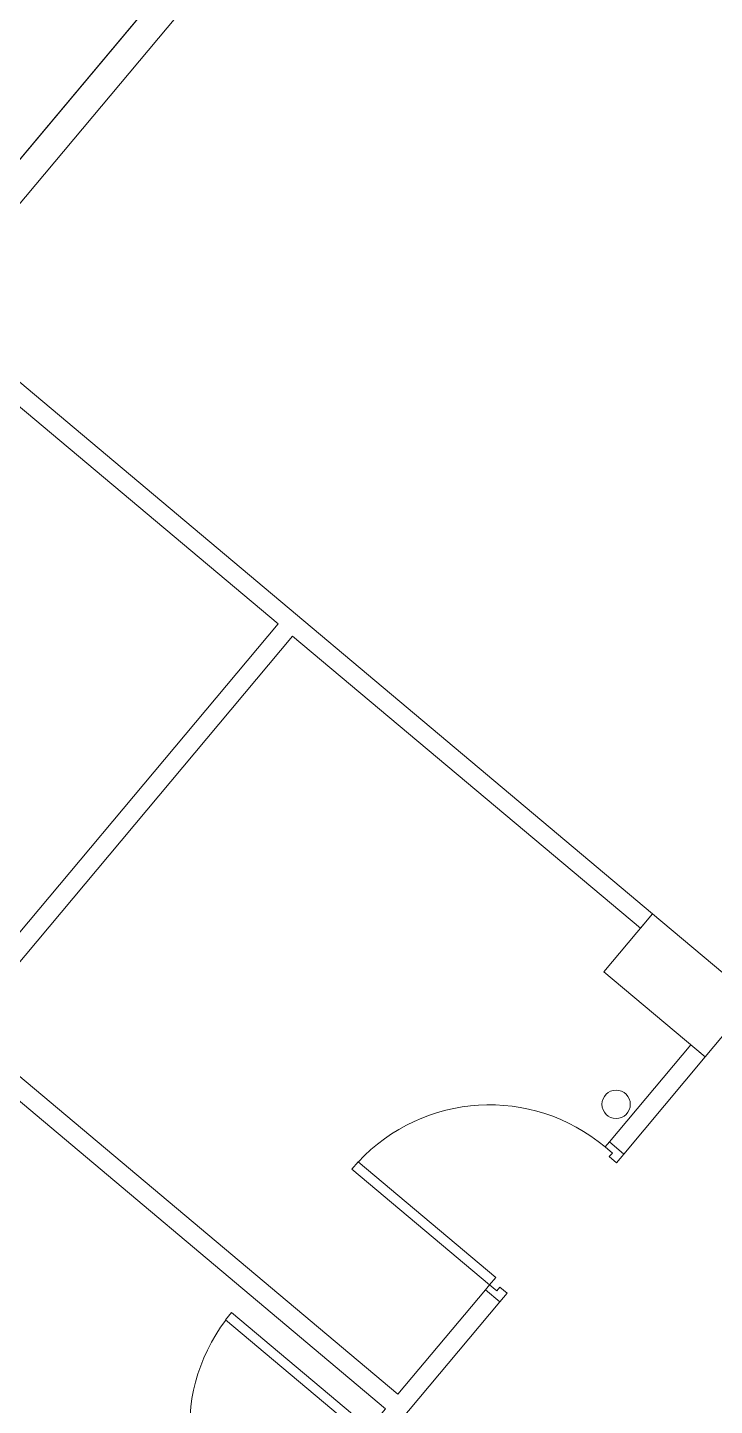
# Model space of a CAD drawing. Header units: millimetres. Extents: x 834140250 to 834644390, y 817877047 to 817987022.
# Drawn here: x 834169210 to 834172842, y 817929924 to 817937202 of the extents above; entities that cross this region are included whole.
import ezdxf

# ---------------------------------------------------------------- set-up
doc = ezdxf.new("R2010")
doc.units = ezdxf.units.MM
doc.header["$LTSCALE"] = 1000
doc.header["$MEASUREMENT"] = 0
doc.layers.add('VPA040_Text', color=3, linetype='Continuous')
doc.layers.add('VPA280_Structure', color=2, linetype='Continuous', lineweight=5)
doc.layers.add('VPAX', color=7, linetype='Continuous', lineweight=13)

# ---------------------------------------------------------------- blocks, each defined once
blk = doc.blocks.new('A$C767F005D')
at = {"layer": 'VPAX', "color": 253}
blk.add_lwpolyline([(-14262.4, -16686.1), (-14053.5, -16437.2), (-13900.3, -16565.8), (-128.6, -153.2), (-281.8, -24.7), (-72.9, 224.3), (15447.2, -12798.6, 0.414214), (15905.1, -12758.5, -0.000013), (17953.6, -10317.3, 0.364001)], format="xyb", dxfattribs=at)
for points in [[(-94.2, -1356.9), (-10475.3, -13728.5)], [(-6723, -13496), (-6799.6, -13431.8), (-3065, -8981), (-4539.6, -7743.7), (-4475.3, -7667.1), (-1085.6, -10511.4), (-1149.9, -10588), (-2988.4, -9045.3), (-4730.3, -11121.3), (-2432.2, -13049.7), (-1969.4, -12498.1), (-1892.8, -12562.4), (-2484.1, -13267.2), (-2560.7, -13202.9), (-2496.5, -13126.3), (-4794.6, -11197.9), (-6723, -13496)], [(-3065, -8981), (-4539.6, -7743.7), (-4475.3, -7667.1), (-1085.6, -10511.4), (-1149.9, -10588), (-2988.4, -9045.3)], [(-1237.1, -11781), (-1275.7, -11827), (-1314, -11794.8), (-1297.9, -11775.7), (-1336.2, -11743.6), (-1313.7, -11716.7)], [(-1892.8, -12562.4), (-1854.2, -12516.4), (-1892.5, -12484.3), (-1908.6, -12503.4), (-1946.9, -12471.3), (-1969.4, -12498.1)]]:
    blk.add_lwpolyline(points, dxfattribs=at)
for points in [[(-5011.6, -7217.1), (-2871.1, -4666.2), (-2756.2, -4762.6), (-4896.6, -7313.5)], [(-1237.1, -11781), (-806.5, -11267.8), (-883.1, -11203.5), (-1313.7, -11716.7)], [(-1914.7, -12433), (-1946.9, -12471.3), (-2674.6, -11860.7), (-2642.5, -11822.3)], [(-2615.4, -13268), (-2583.2, -13229.7), (-3311, -12619), (-3343.1, -12657.3)]]:
    blk.add_lwpolyline(points, close=True, dxfattribs=at)
blk.add_circle((-1277.9, -11518.4), 75, dxfattribs=at)
for centre, start, end in [((-1946.9, -12471.3), 50, 136.98304), ((-2583.2, -13229.7), 143.01696, 230)]:
    blk.add_arc(centre, 950, start, end, dxfattribs=at)
blk = doc.blocks.new('A$C605D7B9A')
at = {"layer": 'VPA280_Structure', "color": 253, "ltscale": 500}
blk.add_lwpolyline([(-1342.7, -10817.8), (-1085.6, -10511.4), (-549.3, -10961.4), (-806.5, -11267.8)], close=True, dxfattribs=at)

msp = doc.modelspace()

# ---------------------------------------------------------------- block references
at = {"layer": 'VPA040_Text', "color": 3, "ltscale": 500}
msp.add_blockref('A$C767F005D', (834173599.7, 817943032.7), dxfattribs=at)
at = {"layer": 'VPAX', "color": 3, "ltscale": 500}
msp.add_blockref('A$C605D7B9A', (834173599.7, 817943032.7), dxfattribs=at)

doc.saveas('drawing.dxf')
